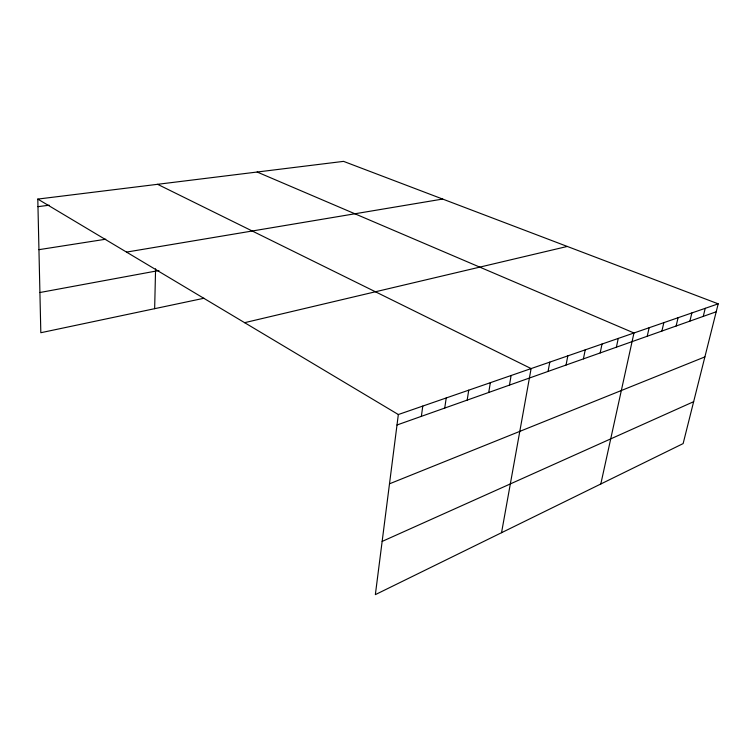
<?xml version="1.0" encoding="UTF-8"?>
<svg xmlns="http://www.w3.org/2000/svg" width="756" height="756" viewBox="0 0 756 756"><rect width="100%" height="100%" fill="white"/><g stroke="black" fill="none" stroke-linecap="round" stroke-linejoin="round"><path stroke-width="1.13" d="M154.649 308.684L155.585 268.805M718.2 303.836L398.336 414.534L375.354 594.632L683.131 443.592L718.2 303.836L343.555 161.368L37.8 199.083L40.824 332.725L203.969 298.261M421.366 416.358L422.784 406.076M444.736 408.07L446.22 397.958M467.18 400.113L468.729 390.172M488.735 392.468L490.342 382.687M509.459 385.116L511.122 375.496M501.54 532.706L531.109 368.578L157.579 184.303M548.053 371.432L549.801 362.115M566.046 365.044L567.822 355.878M583.405 358.892L585.229 349.848M600.179 352.939L602.022 344.037M616.386 347.193L618.257 338.423M600.812 483.991L633.963 332.99L257.144 172.028M647.221 336.259L649.139 327.735M661.897 331.052L663.844 322.642M676.119 326.016L678.075 317.718M689.897 321.13L691.863 312.946M703.25 316.386L705.235 308.316M382.149 541.419L693.649 401.682M389.491 483.812L704.885 356.898M396.995 424.995L716.206 311.793M244.623 322.68L567.293 246.447M39.917 292.515L158.949 270.516M126.526 252.098L442.657 199.055M38.943 249.669L105.736 239.217M37.97 206.662L49.178 205.216M37.8 199.083L398.336 414.534"/></g></svg>
